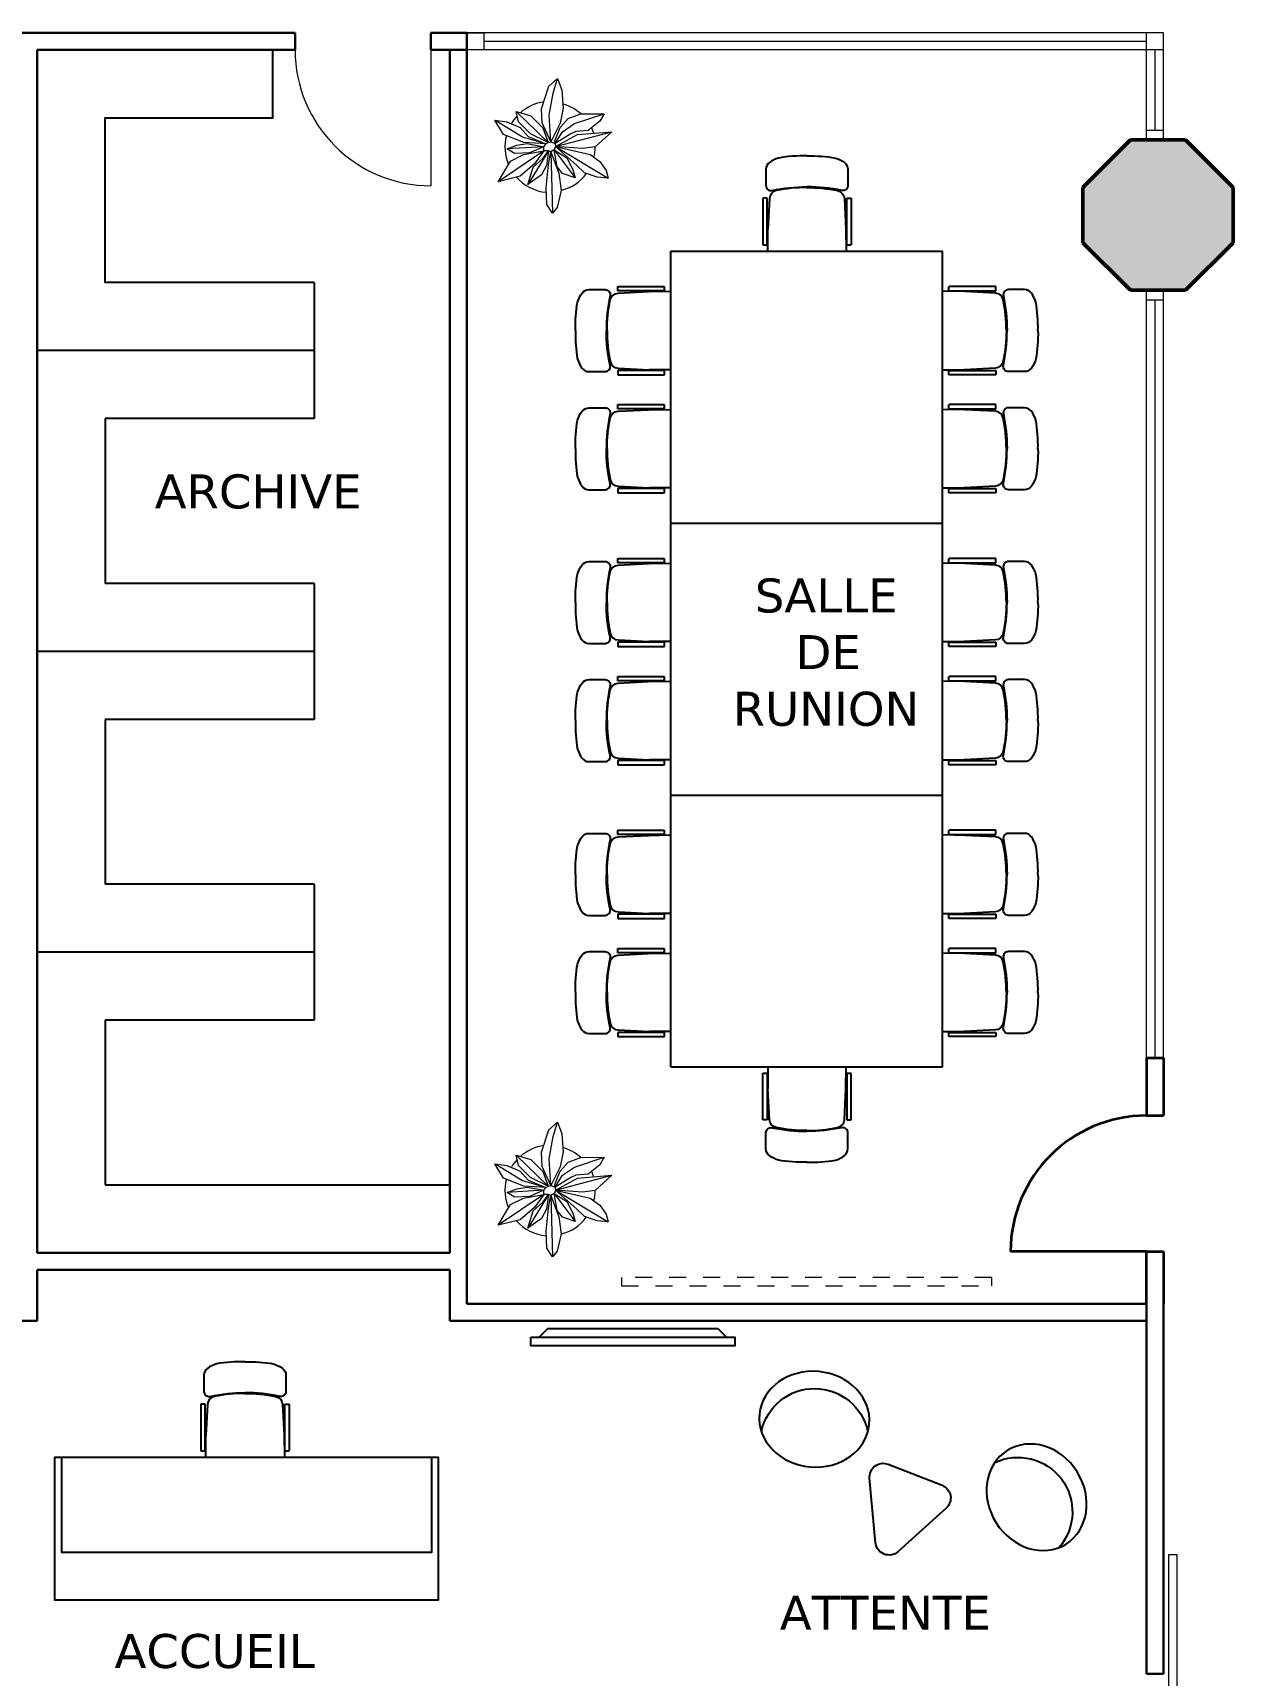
# Model space of a CAD drawing. Header units: millimetres. Extents: x 253 to 682, y -1208 to -847.
# Drawn here: x 336.83 to 343.89, y -903.19 to -893.52 of the extents above; entities that cross this region are included whole.
import ezdxf

# ---------------------------------------------------------------- set-up
doc = ezdxf.new("R2010")
doc.units = ezdxf.units.MM
doc.header["$LTSCALE"] = 10
doc.header["$MEASUREMENT"] = 0
doc.linetypes.add('CACHE2', pattern=[0.1875, 0.125, -0.0625])
doc.layers.add('a construire', color=7, linetype='Continuous', true_color=0xe60000)
for name, color, linetype, lineweight in [('ECLAIRAGE', 222, 'Continuous', 13), ('faux  plafond', 143, 'Continuous', 9), ('men-porte', 30, 'Continuous', 5), ('Men_porte', 30, 'Continuous', 5), ('MUR', 5, 'Continuous', 50), ('PROJECTION', 42, 'CACHE2', 13)]:
    doc.layers.add(name, color=color, linetype=linetype, lineweight=lineweight)
for name, color, linetype in [('Electricite', 224, 'Continuous'), ('Mobilier', 154, 'Continuous'), ('TEXTE', 1, 'Continuous'), ('TREE', 84, 'Continuous')]:
    doc.layers.add(name, color=color, linetype=linetype)
doc.layers.add('hachures++', color=7, linetype='Continuous', lineweight=5, true_color=0xa8a8a8)
doc.styles.add('Verdana', font='verdana.ttf')

# ---------------------------------------------------------------- blocks, each defined once
blk = doc.blocks.new('tavolo riunion e consiglio')
at = {"layer": 'Mobilier'}
for p, q in [((846.0151, 349.3836), (846.0151, 349.1098)), ((846.0404, 349.3836), (846.0151, 349.3836)), ((846.0404, 349.1085), (846.0404, 349.3836)), ((846.5091, 349.1085), (846.5091, 349.3836)), ((846.5091, 349.3836), (846.5344, 349.3836)), ((846.5344, 349.3836), (846.5344, 349.1085)), ((846.7104, 349.3836), (846.7104, 349.1098)), ((846.7356, 349.3836), (846.7104, 349.3836)), ((846.7356, 349.1085), (846.7356, 349.3836)), ((847.2044, 349.1085), (847.2044, 349.3836)), ((847.2044, 349.3836), (847.2296, 349.3836)), ((847.2296, 349.3836), (847.2296, 349.1085)), ((847.6151, 349.3836), (847.6151, 349.1098)), ((847.6404, 349.3836), (847.6151, 349.3836)), ((847.6404, 349.1085), (847.6404, 349.3836)), ((848.1091, 349.1085), (848.1091, 349.3836)), ((848.1091, 349.3836), (848.1344, 349.3836)), ((848.1344, 349.3836), (848.1344, 349.1085)), ((848.3104, 349.3836), (848.3104, 349.1098)), ((848.3356, 349.3836), (848.3104, 349.3836)), ((848.3356, 349.1085), (848.3356, 349.3836)), ((848.8044, 349.1085), (848.8044, 349.3836)), ((848.8044, 349.3836), (848.8296, 349.3836)), ((848.8296, 349.3836), (848.8296, 349.1085)), ((849.2151, 349.3836), (849.2151, 349.1098)), ((849.2404, 349.3836), (849.2151, 349.3836)), ((849.2404, 349.1085), (849.2404, 349.3836)), ((849.7091, 349.1085), (849.7091, 349.3836)), ((849.7091, 349.3836), (849.7344, 349.3836)), ((849.7344, 349.3836), (849.7344, 349.1085)), ((849.9104, 349.3836), (849.9104, 349.1098)), ((849.9356, 349.3836), (849.9104, 349.3836)), ((849.9356, 349.1085), (849.9356, 349.3836)), ((850.4044, 349.1085), (850.4044, 349.3836)), ((850.4044, 349.3836), (850.4296, 349.3836)), ((850.4296, 349.3836), (850.4296, 349.1085)), ((846.5047, 349.0713), (846.5047, 349.199)), ((847.1999, 349.0713), (847.1999, 349.199)), ((848.1047, 349.0713), (848.1047, 349.199)), ((848.7999, 349.0713), (848.7999, 349.199)), ((849.7047, 349.0713), (849.7047, 349.199)), ((850.3999, 349.0713), (850.3999, 349.199)), ((846.0404, 349.1085), (846.0151, 349.1085)), ((846.5344, 349.1085), (846.5091, 349.1085)), ((846.7356, 349.1085), (846.7104, 349.1085)), ((847.2296, 349.1085), (847.2044, 349.1085)), ((847.6404, 349.1085), (847.6151, 349.1085)), ((848.1344, 349.1085), (848.1091, 349.1085)), ((848.3356, 349.1085), (848.3104, 349.1085)), ((848.8296, 349.1085), (848.8044, 349.1085)), ((849.2404, 349.1085), (849.2151, 349.1085)), ((849.7344, 349.1085), (849.7091, 349.1085)), ((849.9356, 349.1085), (849.9104, 349.1085)), ((850.4296, 349.1085), (850.4044, 349.1085)), ((845.4954, 348.5321), (845.7693, 348.5321)), ((845.4954, 348.5068), (845.4954, 348.5321)), ((845.7706, 348.5068), (845.4954, 348.5068)), ((845.7706, 348.5068), (845.7706, 348.5321)), ((850.6448, 348.5068), (850.6448, 348.5321)), ((850.6448, 348.5068), (850.92, 348.5068)), ((850.92, 348.5321), (850.6462, 348.5321)), ((850.92, 348.5068), (850.92, 348.5321)), ((845.7706, 348.0381), (845.4954, 348.0381)), ((845.4954, 348.0381), (845.4954, 348.0128)), ((845.8077, 348.0425), (845.6801, 348.0425)), ((845.7706, 348.0128), (845.7706, 348.0381)), ((850.6077, 348.0425), (850.7353, 348.0425)), ((850.6448, 348.0381), (850.92, 348.0381)), ((850.6448, 348.0128), (850.6448, 348.0381)), ((850.92, 348.0381), (850.92, 348.0128)), ((845.4954, 348.0128), (845.7706, 348.0128)), ((850.92, 348.0128), (850.6448, 348.0128)), ((846.5047, 347.4713), (846.5047, 347.3437)), ((847.1999, 347.4713), (847.1999, 347.3437)), ((848.1047, 347.4713), (848.1047, 347.3437)), ((848.7999, 347.4713), (848.7999, 347.3437)), ((849.7047, 347.4713), (849.7047, 347.3437)), ((850.3999, 347.4713), (850.3999, 347.3437)), ((846.0404, 347.4342), (846.0151, 347.4342)), ((846.0151, 347.159), (846.0151, 347.4329)), ((846.0404, 347.4342), (846.0404, 347.159)), ((846.5091, 347.4342), (846.5091, 347.159)), ((846.5344, 347.4342), (846.5091, 347.4342)), ((846.5344, 347.159), (846.5344, 347.4342)), ((846.7356, 347.4342), (846.7104, 347.4342)), ((846.7104, 347.159), (846.7104, 347.4329)), ((846.7356, 347.4342), (846.7356, 347.159)), ((847.2044, 347.4342), (847.2044, 347.159)), ((847.2296, 347.4342), (847.2044, 347.4342)), ((847.2296, 347.159), (847.2296, 347.4342)), ((847.6404, 347.4342), (847.6151, 347.4342)), ((847.6151, 347.159), (847.6151, 347.4329)), ((847.6404, 347.4342), (847.6404, 347.159)), ((848.1091, 347.4342), (848.1091, 347.159)), ((848.1344, 347.4342), (848.1091, 347.4342)), ((848.1344, 347.159), (848.1344, 347.4342)), ((848.3356, 347.4342), (848.3104, 347.4342)), ((848.3104, 347.159), (848.3104, 347.4329)), ((848.3356, 347.4342), (848.3356, 347.159)), ((848.8044, 347.4342), (848.8044, 347.159)), ((848.8296, 347.4342), (848.8044, 347.4342)), ((848.8296, 347.159), (848.8296, 347.4342)), ((849.2404, 347.4342), (849.2151, 347.4342)), ((849.2151, 347.159), (849.2151, 347.4329)), ((849.2404, 347.4342), (849.2404, 347.159)), ((849.7091, 347.4342), (849.7091, 347.159)), ((849.7344, 347.4342), (849.7091, 347.4342)), ((849.7344, 347.159), (849.7344, 347.4342)), ((849.9356, 347.4342), (849.9104, 347.4342)), ((849.9104, 347.159), (849.9104, 347.4329)), ((849.9356, 347.4342), (849.9356, 347.159)), ((850.4044, 347.4342), (850.4044, 347.159)), ((850.4296, 347.4342), (850.4044, 347.4342)), ((850.4296, 347.159), (850.4296, 347.4342)), ((846.0404, 347.159), (846.0151, 347.159)), ((846.5091, 347.159), (846.5344, 347.159)), ((846.7356, 347.159), (846.7104, 347.159)), ((847.2044, 347.159), (847.2296, 347.159)), ((847.6404, 347.159), (847.6151, 347.159)), ((848.1091, 347.159), (848.1344, 347.159)), ((848.3356, 347.159), (848.3104, 347.159)), ((848.8044, 347.159), (848.8296, 347.159)), ((849.2404, 347.159), (849.2151, 347.159)), ((849.7091, 347.159), (849.7344, 347.159)), ((849.9356, 347.159), (849.9104, 347.159)), ((850.4044, 347.159), (850.4296, 347.159))]:
    blk.add_line(p, q, dxfattribs=at)
at = {"layer": 'Mobilier', "ltscale": 3}
for p, q in [((845.8077, 347.4713), (845.8077, 349.0713)), ((847.4077, 349.0713), (845.8077, 349.0713)), ((847.4077, 347.4713), (847.4077, 349.0713)), ((849.0077, 349.0713), (847.4077, 349.0713)), ((847.4077, 347.4713), (847.4077, 349.0713)), ((849.0077, 347.4713), (849.0077, 349.0713)), ((850.6077, 349.0713), (849.0077, 349.0713)), ((849.0077, 347.4713), (849.0077, 349.0713)), ((850.6077, 347.4713), (850.6077, 349.0713)), ((847.4077, 347.4713), (845.8077, 347.4713)), ((849.0077, 347.4713), (847.4077, 347.4713)), ((850.6077, 347.4713), (849.0077, 347.4713))]:
    blk.add_line(p, q, dxfattribs=at)
at = {"layer": 'Mobilier'}
for points in [[(846.2747, 349.6324, 0.000357), (846.2736, 349.6324, 0.053044), (846.1072, 349.6199, 0.091175), (846.0537, 349.5935, 0.236978), (846.0335, 349.5534), (846.0335, 349.4581, 0.47853), (846.0699, 349.4288, -0.054863), (846.2739, 349.4503, -0.054863)], [(846.2747, 349.6324, 0.000357), (846.2736, 349.6324, 0.053044), (846.1072, 349.6199, 0.091175), (846.0537, 349.5935, 0.236978), (846.0335, 349.5534), (846.0335, 349.4581, 0.47853), (846.0699, 349.4288, -0.054863), (846.2739, 349.4503, -0.054863)], [(846.2747, 349.6324, -0.000357), (846.2759, 349.6324, -0.053044), (846.4423, 349.6199, -0.091175), (846.4958, 349.5935, -0.236978), (846.5159, 349.5534), (846.5159, 349.4581, -0.47853), (846.4795, 349.4288, 0.054863), (846.2755, 349.4503, 0.054863)], [(846.2747, 349.6324, -0.000357), (846.2759, 349.6324, -0.053044), (846.4423, 349.6199, -0.091175), (846.4958, 349.5935, -0.236978), (846.5159, 349.5534), (846.5159, 349.4581, -0.47853), (846.4795, 349.4288, 0.054863), (846.2755, 349.4503, 0.054863)], [(846.97, 349.6324, 0.000357), (846.9689, 349.6324, 0.053044), (846.8024, 349.6199, 0.091175), (846.7489, 349.5935, 0.236978), (846.7288, 349.5534), (846.7288, 349.4581, 0.47853), (846.7652, 349.4288, -0.054863), (846.9692, 349.4503, -0.054863)], [(846.97, 349.6324, 0.000357), (846.9689, 349.6324, 0.053044), (846.8024, 349.6199, 0.091175), (846.7489, 349.5935, 0.236978), (846.7288, 349.5534), (846.7288, 349.4581, 0.47853), (846.7652, 349.4288, -0.054863), (846.9692, 349.4503, -0.054863)], [(846.97, 349.6324, -0.000357), (846.9711, 349.6324, -0.053044), (847.1375, 349.6199, -0.091175), (847.191, 349.5935, -0.236978), (847.2112, 349.5534), (847.2112, 349.4581, -0.47853), (847.1748, 349.4288, 0.054863), (846.9708, 349.4503, 0.054863)], [(846.97, 349.6324, -0.000357), (846.9711, 349.6324, -0.053044), (847.1375, 349.6199, -0.091175), (847.191, 349.5935, -0.236978), (847.2112, 349.5534), (847.2112, 349.4581, -0.47853), (847.1748, 349.4288, 0.054863), (846.9708, 349.4503, 0.054863)], [(847.8747, 349.6324, 0.000357), (847.8736, 349.6324, 0.053044), (847.7072, 349.6199, 0.091175), (847.6537, 349.5935, 0.236978), (847.6335, 349.5534), (847.6335, 349.4581, 0.47853), (847.6699, 349.4288, -0.054863), (847.8739, 349.4503, -0.054863)], [(847.8747, 349.6324, 0.000357), (847.8736, 349.6324, 0.053044), (847.7072, 349.6199, 0.091175), (847.6537, 349.5935, 0.236978), (847.6335, 349.5534), (847.6335, 349.4581, 0.47853), (847.6699, 349.4288, -0.054863), (847.8739, 349.4503, -0.054863)], [(847.8747, 349.6324, -0.000357), (847.8759, 349.6324, -0.053044), (848.0423, 349.6199, -0.091175), (848.0958, 349.5935, -0.236978), (848.1159, 349.5534), (848.1159, 349.4581, -0.47853), (848.0795, 349.4288, 0.054863), (847.8755, 349.4503, 0.054863)], [(847.8747, 349.6324, -0.000357), (847.8759, 349.6324, -0.053044), (848.0423, 349.6199, -0.091175), (848.0958, 349.5935, -0.236978), (848.1159, 349.5534), (848.1159, 349.4581, -0.47853), (848.0795, 349.4288, 0.054863), (847.8755, 349.4503, 0.054863)], [(848.57, 349.6324, 0.000357), (848.5689, 349.6324, 0.053044), (848.4024, 349.6199, 0.091175), (848.3489, 349.5935, 0.236978), (848.3288, 349.5534), (848.3288, 349.4581, 0.47853), (848.3652, 349.4288, -0.054863), (848.5692, 349.4503, -0.054863)], [(848.57, 349.6324, 0.000357), (848.5689, 349.6324, 0.053044), (848.4024, 349.6199, 0.091175), (848.3489, 349.5935, 0.236978), (848.3288, 349.5534), (848.3288, 349.4581, 0.47853), (848.3652, 349.4288, -0.054863), (848.5692, 349.4503, -0.054863)], [(848.57, 349.6324, -0.000357), (848.5711, 349.6324, -0.053044), (848.7375, 349.6199, -0.091175), (848.791, 349.5935, -0.236978), (848.8112, 349.5534), (848.8112, 349.4581, -0.47853), (848.7748, 349.4288, 0.054863), (848.5708, 349.4503, 0.054863)], [(848.57, 349.6324, -0.000357), (848.5711, 349.6324, -0.053044), (848.7375, 349.6199, -0.091175), (848.791, 349.5935, -0.236978), (848.8112, 349.5534), (848.8112, 349.4581, -0.47853), (848.7748, 349.4288, 0.054863), (848.5708, 349.4503, 0.054863)], [(849.4747, 349.6324, 0.000357), (849.4736, 349.6324, 0.053044), (849.3072, 349.6199, 0.091175), (849.2537, 349.5935, 0.236978), (849.2335, 349.5534), (849.2335, 349.4581, 0.47853), (849.2699, 349.4288, -0.054863), (849.4739, 349.4503, -0.054863)], [(849.4747, 349.6324, 0.000357), (849.4736, 349.6324, 0.053044), (849.3072, 349.6199, 0.091175), (849.2537, 349.5935, 0.236978), (849.2335, 349.5534), (849.2335, 349.4581, 0.47853), (849.2699, 349.4288, -0.054863), (849.4739, 349.4503, -0.054863)], [(849.4747, 349.6324, -0.000357), (849.4759, 349.6324, -0.053044), (849.6423, 349.6199, -0.091175), (849.6958, 349.5935, -0.236978), (849.7159, 349.5534), (849.7159, 349.4581, -0.47853), (849.6795, 349.4288, 0.054863), (849.4755, 349.4503, 0.054863)], [(849.4747, 349.6324, -0.000357), (849.4759, 349.6324, -0.053044), (849.6423, 349.6199, -0.091175), (849.6958, 349.5935, -0.236978), (849.7159, 349.5534), (849.7159, 349.4581, -0.47853), (849.6795, 349.4288, 0.054863), (849.4755, 349.4503, 0.054863)], [(850.17, 349.6324, 0.000357), (850.1689, 349.6324, 0.053044), (850.0024, 349.6199, 0.091175), (849.9489, 349.5935, 0.236978), (849.9288, 349.5534), (849.9288, 349.4581, 0.47853), (849.9652, 349.4288, -0.054863), (850.1692, 349.4503, -0.054863)], [(850.17, 349.6324, 0.000357), (850.1689, 349.6324, 0.053044), (850.0024, 349.6199, 0.091175), (849.9489, 349.5935, 0.236978), (849.9288, 349.5534), (849.9288, 349.4581, 0.47853), (849.9652, 349.4288, -0.054863), (850.1692, 349.4503, -0.054863)], [(850.17, 349.6324, -0.000357), (850.1711, 349.6324, -0.053044), (850.3375, 349.6199, -0.091175), (850.391, 349.5935, -0.236978), (850.4112, 349.5534), (850.4112, 349.4581, -0.47853), (850.3748, 349.4288, 0.054863), (850.1708, 349.4503, 0.054863)], [(850.17, 349.6324, -0.000357), (850.1711, 349.6324, -0.053044), (850.3375, 349.6199, -0.091175), (850.391, 349.5935, -0.236978), (850.4112, 349.5534), (850.4112, 349.4581, -0.47853), (850.3748, 349.4288, 0.054863), (850.1708, 349.4503, 0.054863)], [(846.2747, 349.4464, 0.050519), (846.0943, 349.4282, 0.341556), (846.0544, 349.3818), (846.0449, 349.2019), (846.0429, 349.0713)], [(846.2747, 349.4464, -0.050519), (846.4552, 349.4282, -0.341556), (846.4951, 349.3818), (846.5047, 349.199)], [(846.2747, 349.4464, -0.050519), (846.4552, 349.4282, -0.341556), (846.4951, 349.3818), (846.5047, 349.199)], [(846.97, 349.4464, 0.050519), (846.7895, 349.4282, 0.341556), (846.7496, 349.3818), (846.7402, 349.2019), (846.7382, 349.0713)], [(846.97, 349.4464, -0.050519), (847.1505, 349.4282, -0.341556), (847.1904, 349.3818), (847.1999, 349.199)], [(846.97, 349.4464, -0.050519), (847.1505, 349.4282, -0.341556), (847.1904, 349.3818), (847.1999, 349.199)], [(847.8747, 349.4464, 0.050519), (847.6943, 349.4282, 0.341556), (847.6544, 349.3818), (847.6449, 349.2019), (847.6429, 349.0713)], [(847.8747, 349.4464, -0.050519), (848.0552, 349.4282, -0.341556), (848.0951, 349.3818), (848.1047, 349.199)], [(847.8747, 349.4464, -0.050519), (848.0552, 349.4282, -0.341556), (848.0951, 349.3818), (848.1047, 349.199)], [(848.57, 349.4464, 0.050519), (848.3895, 349.4282, 0.341556), (848.3496, 349.3818), (848.3402, 349.2019), (848.3382, 349.0713)], [(848.57, 349.4464, -0.050519), (848.7505, 349.4282, -0.341556), (848.7904, 349.3818), (848.7999, 349.199)], [(848.57, 349.4464, -0.050519), (848.7505, 349.4282, -0.341556), (848.7904, 349.3818), (848.7999, 349.199)], [(849.4747, 349.4464, 0.050519), (849.2943, 349.4282, 0.341556), (849.2544, 349.3818), (849.2449, 349.2019), (849.2429, 349.0713)], [(849.4747, 349.4464, -0.050519), (849.6552, 349.4282, -0.341556), (849.6951, 349.3818), (849.7047, 349.199)], [(849.4747, 349.4464, -0.050519), (849.6552, 349.4282, -0.341556), (849.6951, 349.3818), (849.7047, 349.199)], [(850.17, 349.4464, 0.050519), (849.9895, 349.4282, 0.341556), (849.9496, 349.3818), (849.9402, 349.2019), (849.9382, 349.0713)], [(850.17, 349.4464, -0.050519), (850.3505, 349.4282, -0.341556), (850.3904, 349.3818), (850.3999, 349.199)], [(850.17, 349.4464, -0.050519), (850.3505, 349.4282, -0.341556), (850.3904, 349.3818), (850.3999, 349.199)], [(845.2466, 348.2725, -0.000357), (845.2467, 348.2736, -0.053044), (845.2591, 348.44, -0.091175), (845.2855, 348.4935, -0.236978), (845.3256, 348.5137), (845.4209, 348.5137, -0.47853), (845.4503, 348.4773, 0.054863), (845.4288, 348.2733, 0.054863)], [(845.2466, 348.2725, -0.000357), (845.2467, 348.2736, -0.053044), (845.2591, 348.44, -0.091175), (845.2855, 348.4935, -0.236978), (845.3256, 348.5137), (845.4209, 348.5137, -0.47853), (845.4503, 348.4773, 0.054863), (845.4288, 348.2733, 0.054863)], [(845.4326, 348.2725, -0.050519), (845.4509, 348.4529, -0.341556), (845.4973, 348.4929), (845.6771, 348.5023), (845.8077, 348.5043)], [(850.9828, 348.2725, 0.050519), (850.9645, 348.4529, 0.341556), (850.9182, 348.4929), (850.7383, 348.5023), (850.6077, 348.5043)], [(851.1688, 348.2725, 0.000357), (851.1688, 348.2736, 0.053044), (851.1563, 348.44, 0.091175), (851.1299, 348.4935, 0.236978), (851.0898, 348.5137), (850.9945, 348.5137, 0.47853), (850.9652, 348.4773, -0.054863), (850.9867, 348.2733, -0.054863)], [(851.1688, 348.2725, 0.000357), (851.1688, 348.2736, 0.053044), (851.1563, 348.44, 0.091175), (851.1299, 348.4935, 0.236978), (851.0898, 348.5137), (850.9945, 348.5137, 0.47853), (850.9652, 348.4773, -0.054863), (850.9867, 348.2733, -0.054863)], [(845.2466, 348.2725, 0.000357), (845.2467, 348.2713, 0.053044), (845.2591, 348.1049, 0.091175), (845.2855, 348.0514, 0.236978), (845.3256, 348.0313), (845.4209, 348.0313, 0.47853), (845.4503, 348.0677, -0.054863), (845.4288, 348.2717, -0.054863)], [(845.2466, 348.2725, 0.000357), (845.2467, 348.2713, 0.053044), (845.2591, 348.1049, 0.091175), (845.2855, 348.0514, 0.236978), (845.3256, 348.0313), (845.4209, 348.0313, 0.47853), (845.4503, 348.0677, -0.054863), (845.4288, 348.2717, -0.054863)], [(845.4326, 348.2725, 0.050519), (845.4509, 348.092, 0.341556), (845.4973, 348.0521), (845.6801, 348.0425)], [(845.4326, 348.2725, 0.050519), (845.4509, 348.092, 0.341556), (845.4973, 348.0521), (845.6801, 348.0425)], [(850.9828, 348.2725, -0.050519), (850.9645, 348.092, -0.341556), (850.9182, 348.0521), (850.7353, 348.0425)], [(850.9828, 348.2725, -0.050519), (850.9645, 348.092, -0.341556), (850.9182, 348.0521), (850.7353, 348.0425)], [(851.1688, 348.2725, -0.000357), (851.1688, 348.2713, -0.053044), (851.1563, 348.1049, -0.091175), (851.1299, 348.0514, -0.236978), (851.0898, 348.0313), (850.9945, 348.0313, -0.47853), (850.9652, 348.0677, 0.054863), (850.9867, 348.2717, 0.054863)], [(851.1688, 348.2725, -0.000357), (851.1688, 348.2713, -0.053044), (851.1563, 348.1049, -0.091175), (851.1299, 348.0514, -0.236978), (851.0898, 348.0313), (850.9945, 348.0313, -0.47853), (850.9652, 348.0677, 0.054863), (850.9867, 348.2717, 0.054863)], [(846.2747, 347.0962, -0.050519), (846.0943, 347.1145, -0.341556), (846.0544, 347.1609), (846.0449, 347.3407), (846.0429, 347.4713)], [(846.97, 347.0962, -0.050519), (846.7895, 347.1145, -0.341556), (846.7496, 347.1609), (846.7402, 347.3407), (846.7382, 347.4713)], [(847.8747, 347.0962, -0.050519), (847.6943, 347.1145, -0.341556), (847.6544, 347.1609), (847.6449, 347.3407), (847.6429, 347.4713)], [(848.57, 347.0962, -0.050519), (848.3895, 347.1145, -0.341556), (848.3496, 347.1609), (848.3402, 347.3407), (848.3382, 347.4713)], [(849.4747, 347.0962, -0.050519), (849.2943, 347.1145, -0.341556), (849.2544, 347.1609), (849.2449, 347.3407), (849.2429, 347.4713)], [(850.17, 347.0962, -0.050519), (849.9895, 347.1145, -0.341556), (849.9496, 347.1609), (849.9402, 347.3407), (849.9382, 347.4713)], [(846.2747, 347.0962, 0.050519), (846.4552, 347.1145, 0.341556), (846.4951, 347.1609), (846.5047, 347.3437)], [(846.2747, 347.0962, 0.050519), (846.4552, 347.1145, 0.341556), (846.4951, 347.1609), (846.5047, 347.3437)], [(846.97, 347.0962, 0.050519), (847.1505, 347.1145, 0.341556), (847.1904, 347.1609), (847.1999, 347.3437)], [(846.97, 347.0962, 0.050519), (847.1505, 347.1145, 0.341556), (847.1904, 347.1609), (847.1999, 347.3437)], [(847.8747, 347.0962, 0.050519), (848.0552, 347.1145, 0.341556), (848.0951, 347.1609), (848.1047, 347.3437)], [(847.8747, 347.0962, 0.050519), (848.0552, 347.1145, 0.341556), (848.0951, 347.1609), (848.1047, 347.3437)], [(848.57, 347.0962, 0.050519), (848.7505, 347.1145, 0.341556), (848.7904, 347.1609), (848.7999, 347.3437)], [(848.57, 347.0962, 0.050519), (848.7505, 347.1145, 0.341556), (848.7904, 347.1609), (848.7999, 347.3437)], [(849.4747, 347.0962, 0.050519), (849.6552, 347.1145, 0.341556), (849.6951, 347.1609), (849.7047, 347.3437)], [(849.4747, 347.0962, 0.050519), (849.6552, 347.1145, 0.341556), (849.6951, 347.1609), (849.7047, 347.3437)], [(850.17, 347.0962, 0.050519), (850.3505, 347.1145, 0.341556), (850.3904, 347.1609), (850.3999, 347.3437)], [(850.17, 347.0962, 0.050519), (850.3505, 347.1145, 0.341556), (850.3904, 347.1609), (850.3999, 347.3437)], [(846.2747, 346.9102, -0.000357), (846.2736, 346.9103, -0.053044), (846.1072, 346.9227, -0.091175), (846.0537, 346.9491, -0.236978), (846.0335, 346.9892), (846.0335, 347.0846, -0.47853), (846.0699, 347.1139, 0.054863), (846.2739, 347.0924, 0.054863)], [(846.2747, 346.9102, -0.000357), (846.2736, 346.9103, -0.053044), (846.1072, 346.9227, -0.091175), (846.0537, 346.9491, -0.236978), (846.0335, 346.9892), (846.0335, 347.0846, -0.47853), (846.0699, 347.1139, 0.054863), (846.2739, 347.0924, 0.054863)], [(846.2747, 346.9102, 0.000357), (846.2759, 346.9103, 0.053044), (846.4423, 346.9227, 0.091175), (846.4958, 346.9491, 0.236978), (846.5159, 346.9892), (846.5159, 347.0846, 0.47853), (846.4795, 347.1139, -0.054863), (846.2755, 347.0924, -0.054863)], [(846.2747, 346.9102, 0.000357), (846.2759, 346.9103, 0.053044), (846.4423, 346.9227, 0.091175), (846.4958, 346.9491, 0.236978), (846.5159, 346.9892), (846.5159, 347.0846, 0.47853), (846.4795, 347.1139, -0.054863), (846.2755, 347.0924, -0.054863)], [(846.97, 346.9102, -0.000357), (846.9689, 346.9103, -0.053044), (846.8024, 346.9227, -0.091175), (846.7489, 346.9491, -0.236978), (846.7288, 346.9892), (846.7288, 347.0846, -0.47853), (846.7652, 347.1139, 0.054863), (846.9692, 347.0924, 0.054863)], [(846.97, 346.9102, -0.000357), (846.9689, 346.9103, -0.053044), (846.8024, 346.9227, -0.091175), (846.7489, 346.9491, -0.236978), (846.7288, 346.9892), (846.7288, 347.0846, -0.47853), (846.7652, 347.1139, 0.054863), (846.9692, 347.0924, 0.054863)], [(846.97, 346.9102, 0.000357), (846.9711, 346.9103, 0.053044), (847.1375, 346.9227, 0.091175), (847.191, 346.9491, 0.236978), (847.2112, 346.9892), (847.2112, 347.0846, 0.47853), (847.1748, 347.1139, -0.054863), (846.9708, 347.0924, -0.054863)], [(846.97, 346.9102, 0.000357), (846.9711, 346.9103, 0.053044), (847.1375, 346.9227, 0.091175), (847.191, 346.9491, 0.236978), (847.2112, 346.9892), (847.2112, 347.0846, 0.47853), (847.1748, 347.1139, -0.054863), (846.9708, 347.0924, -0.054863)], [(847.8747, 346.9102, -0.000357), (847.8736, 346.9103, -0.053044), (847.7072, 346.9227, -0.091175), (847.6537, 346.9491, -0.236978), (847.6335, 346.9892), (847.6335, 347.0846, -0.47853), (847.6699, 347.1139, 0.054863), (847.8739, 347.0924, 0.054863)], [(847.8747, 346.9102, -0.000357), (847.8736, 346.9103, -0.053044), (847.7072, 346.9227, -0.091175), (847.6537, 346.9491, -0.236978), (847.6335, 346.9892), (847.6335, 347.0846, -0.47853), (847.6699, 347.1139, 0.054863), (847.8739, 347.0924, 0.054863)], [(847.8747, 346.9102, 0.000357), (847.8759, 346.9103, 0.053044), (848.0423, 346.9227, 0.091175), (848.0958, 346.9491, 0.236978), (848.1159, 346.9892), (848.1159, 347.0846, 0.47853), (848.0795, 347.1139, -0.054863), (847.8755, 347.0924, -0.054863)], [(847.8747, 346.9102, 0.000357), (847.8759, 346.9103, 0.053044), (848.0423, 346.9227, 0.091175), (848.0958, 346.9491, 0.236978), (848.1159, 346.9892), (848.1159, 347.0846, 0.47853), (848.0795, 347.1139, -0.054863), (847.8755, 347.0924, -0.054863)], [(848.57, 346.9102, -0.000357), (848.5689, 346.9103, -0.053044), (848.4024, 346.9227, -0.091175), (848.3489, 346.9491, -0.236978), (848.3288, 346.9892), (848.3288, 347.0846, -0.47853), (848.3652, 347.1139, 0.054863), (848.5692, 347.0924, 0.054863)], [(848.57, 346.9102, -0.000357), (848.5689, 346.9103, -0.053044), (848.4024, 346.9227, -0.091175), (848.3489, 346.9491, -0.236978), (848.3288, 346.9892), (848.3288, 347.0846, -0.47853), (848.3652, 347.1139, 0.054863), (848.5692, 347.0924, 0.054863)], [(848.57, 346.9102, 0.000357), (848.5711, 346.9103, 0.053044), (848.7375, 346.9227, 0.091175), (848.791, 346.9491, 0.236978), (848.8112, 346.9892), (848.8112, 347.0846, 0.47853), (848.7748, 347.1139, -0.054863), (848.5708, 347.0924, -0.054863)], [(848.57, 346.9102, 0.000357), (848.5711, 346.9103, 0.053044), (848.7375, 346.9227, 0.091175), (848.791, 346.9491, 0.236978), (848.8112, 346.9892), (848.8112, 347.0846, 0.47853), (848.7748, 347.1139, -0.054863), (848.5708, 347.0924, -0.054863)], [(849.4747, 346.9102, -0.000357), (849.4736, 346.9103, -0.053044), (849.3072, 346.9227, -0.091175), (849.2537, 346.9491, -0.236978), (849.2335, 346.9892), (849.2335, 347.0846, -0.47853), (849.2699, 347.1139, 0.054863), (849.4739, 347.0924, 0.054863)], [(849.4747, 346.9102, -0.000357), (849.4736, 346.9103, -0.053044), (849.3072, 346.9227, -0.091175), (849.2537, 346.9491, -0.236978), (849.2335, 346.9892), (849.2335, 347.0846, -0.47853), (849.2699, 347.1139, 0.054863), (849.4739, 347.0924, 0.054863)], [(849.4747, 346.9102, 0.000357), (849.4759, 346.9103, 0.053044), (849.6423, 346.9227, 0.091175), (849.6958, 346.9491, 0.236978), (849.7159, 346.9892), (849.7159, 347.0846, 0.47853), (849.6795, 347.1139, -0.054863), (849.4755, 347.0924, -0.054863)], [(849.4747, 346.9102, 0.000357), (849.4759, 346.9103, 0.053044), (849.6423, 346.9227, 0.091175), (849.6958, 346.9491, 0.236978), (849.7159, 346.9892), (849.7159, 347.0846, 0.47853), (849.6795, 347.1139, -0.054863), (849.4755, 347.0924, -0.054863)], [(850.17, 346.9102, -0.000357), (850.1689, 346.9103, -0.053044), (850.0024, 346.9227, -0.091175), (849.9489, 346.9491, -0.236978), (849.9288, 346.9892), (849.9288, 347.0846, -0.47853), (849.9652, 347.1139, 0.054863), (850.1692, 347.0924, 0.054863)], [(850.17, 346.9102, -0.000357), (850.1689, 346.9103, -0.053044), (850.0024, 346.9227, -0.091175), (849.9489, 346.9491, -0.236978), (849.9288, 346.9892), (849.9288, 347.0846, -0.47853), (849.9652, 347.1139, 0.054863), (850.1692, 347.0924, 0.054863)], [(850.17, 346.9102, 0.000357), (850.1711, 346.9103, 0.053044), (850.3375, 346.9227, 0.091175), (850.391, 346.9491, 0.236978), (850.4112, 346.9892), (850.4112, 347.0846, 0.47853), (850.3748, 347.1139, -0.054863), (850.1708, 347.0924, -0.054863)], [(850.17, 346.9102, 0.000357), (850.1711, 346.9103, 0.053044), (850.3375, 346.9227, 0.091175), (850.391, 346.9491, 0.236978), (850.4112, 346.9892), (850.4112, 347.0846, 0.47853), (850.3748, 347.1139, -0.054863), (850.1708, 347.0924, -0.054863)]]:
    blk.add_lwpolyline(points, format="xyb", dxfattribs=at)
blk = doc.blocks.new('COMPTOIR')
at = {"layer": 'Mobilier', "ltscale": 3}
for points in [[(852.6491, 325.6811), (853.4891, 325.6811), (853.4891, 327.9411), (852.6491, 327.9411)], [(852.6491, 325.6811), (852.6491, 327.9411)], [(852.6491, 325.7211), (853.2091, 325.7211), (853.2091, 327.9011), (852.6491, 327.9011)]]:
    blk.add_lwpolyline(points, dxfattribs=at)
blk = doc.blocks.new('ch atttttttt')
at = {"layer": 'Mobilier', "ltscale": 3}
blk.add_arc((-0.1321, -0.013), 0.2957, 96.94642, 253.12134, dxfattribs=at)
blk.add_ellipse((-0.26, 0), major_axis=(0, 0.3), ratio=0.866667, dxfattribs=at)
blk = doc.blocks.new('PIANTA 01')
at = {"layer": 'TREE', "lineweight": 0}
for p, q in [((354.5238, -899.317), (354.5747, -899.2715)), ((354.5493, -899.3572), (354.5747, -899.2715)), ((354.5747, -899.2715), (354.6001, -899.3398)), ((354.481, -899.4495), (354.5238, -899.317)), ((354.5252, -899.487), (354.5493, -899.3572)), ((354.6001, -899.3398), (354.6082, -899.4468)), ((354.3445, -899.5271), (354.3311, -899.4656)), ((354.3311, -899.4656), (354.4168, -899.4923)), ((354.5198, -899.6489), (354.3311, -899.4656)), ((354.4837, -899.5325), (354.481, -899.4495)), ((354.6082, -899.4468), (354.5908, -899.5352)), ((354.6081, -899.4219), (354.6041, -899.4206)), ((354.6737, -899.5365), (354.8491, -899.4789)), ((354.7112, -899.4803), (354.8491, -899.4789)), ((354.8491, -899.4789), (354.8236, -899.5231)), ((354.2575, -899.6007), (354.2053, -899.5178)), ((354.2053, -899.5178), (354.2762, -899.5271)), ((354.3686, -899.6168), (354.2107, -899.5204)), ((354.2762, -899.5271), (354.3552, -899.5606)), ((354.3029, -899.5372), (354.3016, -899.5386)), ((354.4154, -899.5981), (354.3445, -899.5271)), ((354.3552, -899.5606), (354.402, -899.6141)), ((354.4168, -899.4923), (354.489, -899.5619)), ((354.5345, -899.6449), (354.4837, -899.5325)), ((354.489, -899.5619), (354.5198, -899.6489)), ((354.5345, -899.6449), (354.5252, -899.487)), ((354.5908, -899.5352), (354.5345, -899.6449)), ((354.5586, -899.6396), (354.5908, -899.5606)), ((354.5908, -899.5606), (354.6376, -899.5071)), ((354.6041, -899.5847), (354.6737, -899.5365)), ((354.6376, -899.5071), (354.7112, -899.4803)), ((354.8236, -899.5231), (354.754, -899.578)), ((354.7776, -899.5666), (354.7749, -899.5626)), ((354.3766, -899.6489), (354.2575, -899.6007)), ((354.2789, -899.6864), (354.3351, -899.6636)), ((354.4944, -899.673), (354.2789, -899.6864)), ((354.3351, -899.6636), (354.3967, -899.6543)), ((354.5051, -899.657), (354.3686, -899.6168)), ((354.5051, -899.657), (354.3766, -899.6489)), ((354.3967, -899.6543), (354.4944, -899.673)), ((354.402, -899.6141), (354.5051, -899.657)), ((354.4944, -899.673), (354.4101, -899.7091)), ((354.5198, -899.6489), (354.4154, -899.5981)), ((354.4944, -899.673), (354.5051, -899.657)), ((354.4944, -899.6971), (354.4944, -899.673)), ((354.5051, -899.657), (354.5198, -899.6489)), ((354.5198, -899.6489), (354.5345, -899.6449)), ((354.5345, -899.6449), (354.56, -899.6543)), ((354.5627, -899.6717), (354.5546, -899.6917)), ((354.56, -899.6543), (354.5586, -899.6396)), ((354.56, -899.6543), (354.6041, -899.5847)), ((354.6122, -899.6222), (354.56, -899.6543)), ((354.56, -899.6543), (354.5627, -899.6717)), ((354.5627, -899.6717), (354.8946, -899.5847)), ((354.5627, -899.6717), (354.6925, -899.6007)), ((354.7219, -899.6837), (354.5627, -899.6717)), ((354.5627, -899.6717), (354.7661, -899.7199)), ((354.6871, -899.7814), (354.5627, -899.6717)), ((354.5627, -899.6717), (354.8731, -899.859)), ((354.6523, -899.5967), (354.6122, -899.6222)), ((354.6831, -899.5833), (354.6523, -899.5967)), ((354.754, -899.578), (354.6831, -899.5833)), ((354.6925, -899.6007), (354.8946, -899.5847)), ((354.8946, -899.5847), (354.7969, -899.6743)), ((354.4944, -899.6971), (354.2254, -899.8791)), ((354.2254, -899.8791), (354.2977, -899.7573)), ((354.3217, -899.7132), (354.2789, -899.6864)), ((354.2977, -899.7573), (354.3739, -899.7199)), ((354.4101, -899.7091), (354.3217, -899.7132)), ((354.3739, -899.7199), (354.4944, -899.6971)), ((354.5212, -899.6984), (354.4007, -899.8952)), ((354.4302, -899.7935), (354.4904, -899.7399)), ((354.4944, -899.6971), (354.4395, -899.7734)), ((354.4904, -899.7399), (354.5212, -899.6984)), ((354.5212, -899.6984), (354.4944, -899.6971)), ((354.5212, -899.6984), (354.5105, -899.7841)), ((354.5346, -899.7039), (354.5212, -899.6984)), ((354.5212, -899.7787), (354.5345, -899.7025)), ((354.5345, -899.7025), (354.5453, -900.0638)), ((354.5345, -899.7038), (354.5814, -899.8296)), ((354.5546, -899.6917), (354.5346, -899.7039)), ((354.5546, -899.6917), (354.6296, -899.7386)), ((354.572, -899.7921), (354.5546, -899.6917)), ((354.5546, -899.6917), (354.6791, -899.8564)), ((354.6296, -899.7386), (354.6644, -899.8082)), ((354.7969, -899.6743), (354.7219, -899.6837)), ((354.7661, -899.7199), (354.8236, -899.76)), ((354.7961, -899.6768), (354.7961, -899.6742)), ((354.8236, -899.76), (354.8611, -899.8135)), ((354.3539, -899.847), (354.2254, -899.8791)), ((354.4395, -899.7734), (354.3539, -899.847)), ((354.4007, -899.8952), (354.4302, -899.7935)), ((354.481, -899.839), (354.4007, -899.8952)), ((354.5105, -899.7841), (354.481, -899.839)), ((354.5078, -899.9153), (354.5212, -899.7787)), ((354.6041, -899.8309), (354.572, -899.7921)), ((354.5814, -899.8296), (354.5961, -899.93)), ((354.6791, -899.8564), (354.6041, -899.8309)), ((354.6644, -899.8082), (354.6791, -899.8564)), ((354.7326, -899.8269), (354.6871, -899.7814)), ((354.8076, -899.8524), (354.7326, -899.8269)), ((354.8731, -899.859), (354.8076, -899.8524)), ((354.8611, -899.8135), (354.8731, -899.859)), ((354.5118, -900.013), (354.5078, -899.9153)), ((354.5078, -899.9414), (354.5091, -899.9414)), ((354.5961, -899.93), (354.5734, -900.0304)), ((354.5453, -900.0638), (354.5118, -900.013)), ((354.5734, -900.0304), (354.5453, -900.0638))]:
    blk.add_line(p, q, dxfattribs=at)
for radius, start, end in [(0.2678, 98.3326, 131.3326), (0.2633, 47.4717, 73.4717), (0.268, 137.2259, 149.2259), (0.2671, 17.7994, 23.7994), (0.2681, 165.5476, 202.5476), (0.2629, 346.4589, 359.4589), (0.2683, 221.5623, 264.5623), (0.2632, 283.8243, 323.8243)]:
    blk.add_arc((354.5332, -899.6743), radius, start, end, dxfattribs=at)
blk = doc.blocks.new('tv ecran')
at = {"layer": 'Electricite', "ltscale": 0.02}
blk.add_lwpolyline([(339.4785, -901.1978), (340.6785, -901.1978), (340.6785, -901.2478), (339.4785, -901.2478)], close=True, dxfattribs=at)
blk.add_lwpolyline([(339.5275, -901.1978), (339.5789, -901.1472), (340.5781, -901.1472), (340.6294, -901.1978)], dxfattribs=at)

msp = doc.modelspace()

# ---------------------------------------------------------------- hatches: boundary and pattern name
at = {"layer": 'hachures++'}
h = msp.add_hatch(color=256, dxfattribs=at)
h.dxf.hatch_style = 1
h.paths.add_polyline_path([(343.8917, -894.4318), (343.6117, -894.1518), (343.2867, -894.1518), (343.0067, -894.4318), (343.0067, -894.7568), (343.2867, -895.0368), (343.6117, -895.0368), (343.8917, -894.7568)])

# ---------------------------------------------------------------- linework, layer by layer
at = {"layer": 'faux  plafond', "lineweight": 30, "ltscale": 2}
for p, q in [((336.8517, -900.7017), (336.8517, -893.6218)), ((336.8517, -893.6218), (338.3702, -893.6218)), ((339.1702, -893.6218), (339.2817, -893.6218)), ((339.2817, -893.6218), (339.2817, -900.7017)), ((339.2817, -900.7017), (336.8517, -900.7017)), ((336.8517, -900.8017), (339.2817, -900.8017)), ((336.8517, -900.8017), (336.8517, -901.1017)), ((339.2817, -900.8017), (339.2817, -901.1017)), ((339.3817, -901.0017), (343.3817, -901.0017)), ((336.5603, -901.1017), (336.8517, -901.1017)), ((339.2817, -901.1017), (343.3817, -901.1017))]:
    msp.add_line(p, q, dxfattribs=at)
for points in [[(338.3702, -893.5218), (336.7517, -893.5218), (336.7517, -896.9017)], [(338.3702, -893.6218), (338.3702, -893.5218)], [(339.1702, -893.6218), (339.1702, -893.5218)], [(339.3817, -901.0017), (339.3817, -893.5218), (339.1702, -893.5218)], [(339.3817, -893.6218), (339.2817, -893.6218)]]:
    msp.add_lwpolyline(points, dxfattribs=at)
at = {"layer": 'men-porte', "lineweight": 30, "ltscale": 3}
for p, q in [((343.3817, -903.1783), (343.3817, -901.0017)), ((343.4817, -903.1783), (343.4817, -901.0017)), ((343.3817, -903.1783), (343.4817, -903.1783))]:
    msp.add_line(p, q, dxfattribs=at)
at = {"layer": 'men-porte', "ltscale": 3}
msp.add_lwpolyline([(339.1702, -893.6218), (339.1702, -894.4218)], dxfattribs=at)
msp.add_arc((339.1702, -893.6218), 0.8, 180, 270, dxfattribs=at)
at = {"layer": 'Men_porte', "ltscale": 2}
for p, q in [((343.4817, -893.5218), (339.3817, -893.5218)), ((343.3817, -894.1518), (343.3817, -893.5218)), ((343.4817, -894.1518), (343.4817, -893.5218)), ((343.4817, -893.6218), (339.3817, -893.6218)), ((343.3817, -899.8036), (343.3817, -895.0368)), ((343.4317, -899.5536), (343.4317, -895.0939)), ((343.4817, -899.8036), (343.4817, -895.0368))]:
    msp.add_line(p, q, dxfattribs=at)
msp.add_lwpolyline([(339.3817, -893.6218), (339.3817, -893.5218), (339.4817, -893.5218), (339.4817, -893.6218)], close=True, dxfattribs=at)
for points in [[(343.3817, -893.5718), (339.4817, -893.5718)], [(343.4317, -894.0939), (343.4317, -893.6218)], [(343.3817, -894.0939), (343.4817, -894.0939)], [(343.3817, -895.0939), (343.4817, -895.0939)]]:
    msp.add_lwpolyline(points, dxfattribs=at)
at = {"layer": 'Men_porte', "lineweight": 35, "ltscale": 2}
for points in [[(343.3817, -899.5536), (343.4817, -899.5536)], [(343.3817, -899.5536), (343.3817, -899.8936)], [(343.4817, -899.5536), (343.4817, -899.8936)], [(343.3817, -899.8936), (343.4817, -899.8936)], [(343.3817, -900.6936), (342.5817, -900.6936)], [(343.3817, -900.6936), (343.4817, -900.6936)], [(343.3817, -900.6936), (343.4817, -900.6936)], [(343.3817, -901.0017), (343.3817, -900.6936)], [(343.4817, -900.6936), (343.4817, -901.0017)]]:
    msp.add_lwpolyline(points, dxfattribs=at)
at = {"layer": 'Men_porte', "color": 4, "ltscale": 2}
msp.add_lwpolyline([(343.5117, -902.4783), (343.5117, -903.6783), (343.5617, -903.6783), (343.5617, -902.4783)], close=True, dxfattribs=at)
at = {"layer": 'Men_porte', "lineweight": 35, "ltscale": 2}
msp.add_arc((343.3817, -900.6936), 0.8, 90, 180, dxfattribs=at)
at = {"layer": 'Mobilier', "ltscale": 3}
for p, q in [((338.4817, -895.3918), (336.8517, -895.3918)), ((337.2517, -895.7918), (337.2517, -896.7618)), ((338.4817, -895.7918), (337.2517, -895.7918)), ((338.4817, -896.7618), (337.2517, -896.7618)), ((338.4817, -897.1618), (336.8517, -897.1618)), ((337.2517, -897.5618), (337.2517, -898.5318)), ((338.4817, -897.5618), (337.2517, -897.5618)), ((338.4817, -898.5318), (337.2517, -898.5318)), ((338.4817, -898.9318), (336.8517, -898.9318)), ((337.2517, -899.3318), (337.2517, -900.3017)), ((338.4817, -899.3318), (337.2517, -899.3318)), ((337.2517, -900.3017), (339.2817, -900.3017))]:
    msp.add_line(p, q, dxfattribs=at)
at = {"layer": 'Mobilier'}
for p, q in [((337.8156, -901.591), (337.8156, -901.8662)), ((337.8408, -901.591), (337.8156, -901.591)), ((337.8408, -901.8662), (337.8408, -901.591)), ((338.3096, -901.8662), (338.3096, -901.591)), ((338.3096, -901.591), (338.3348, -901.591)), ((338.3348, -901.591), (338.3348, -901.8648)), ((337.8452, -901.9033), (337.8452, -901.7757)), ((337.8156, -901.8662), (337.8408, -901.8662)), ((338.3096, -901.8662), (338.3348, -901.8662))]:
    msp.add_line(p, q, dxfattribs=at)
at = {"layer": 'Mobilier', "ltscale": 3}
for points in [[(338.4817, -894.9918), (337.2517, -894.9918), (337.2517, -894.0218), (338.2392, -894.0218), (338.2392, -893.6218)], [(338.4817, -894.9918), (338.4817, -895.7918)], [(338.4817, -896.7618), (338.4817, -897.5618)], [(338.4817, -898.5318), (338.4817, -899.3318)]]:
    msp.add_lwpolyline(points, dxfattribs=at)
at = {"layer": 'Mobilier'}
for points in [[(338.0752, -901.3422, 0.000357), (338.0741, -901.3422, 0.053044), (337.9076, -901.3547, 0.091175), (337.8541, -901.3811, 0.236978), (337.834, -901.4212), (337.834, -901.5165, 0.47853), (337.8704, -901.5458, -0.054863), (338.0744, -901.5243, -0.054863)], [(338.0752, -901.3422, 0.000357), (338.0741, -901.3422, 0.053044), (337.9076, -901.3547, 0.091175), (337.8541, -901.3811, 0.236978), (337.834, -901.4212), (337.834, -901.5165, 0.47853), (337.8704, -901.5458, -0.054863), (338.0744, -901.5243, -0.054863)], [(338.0752, -901.3422, -0.000357), (338.0763, -901.3422, -0.053044), (338.2427, -901.3547, -0.091175), (338.2962, -901.3811, -0.236978), (338.3164, -901.4212), (338.3164, -901.5165, -0.47853), (338.28, -901.5458, 0.054863), (338.076, -901.5243, 0.054863)], [(338.0752, -901.3422, -0.000357), (338.0763, -901.3422, -0.053044), (338.2427, -901.3547, -0.091175), (338.2962, -901.3811, -0.236978), (338.3164, -901.4212), (338.3164, -901.5165, -0.47853), (338.28, -901.5458, 0.054863), (338.076, -901.5243, 0.054863)], [(338.0752, -901.5282, 0.050519), (337.8947, -901.5465, 0.341556), (337.8548, -901.5928), (337.8452, -901.7757)], [(338.0752, -901.5282, 0.050519), (337.8947, -901.5465, 0.341556), (337.8548, -901.5928), (337.8452, -901.7757)], [(338.0752, -901.5282, -0.050519), (338.2557, -901.5465, -0.341556), (338.2956, -901.5928), (338.305, -901.7727), (338.307, -901.9033)]]:
    msp.add_lwpolyline(points, format="xyb", dxfattribs=at)
at = {"layer": 'Mobilier', "ltscale": 3}
msp.add_lwpolyline([(341.8604, -901.9453), (342.1782, -902.0693, -0.557537), (342.2028, -902.2032), (341.9199, -902.459, -0.618034), (341.7866, -902.407), (341.7517, -902.0272, -0.557537)], format="xyb", close=True, dxfattribs=at)
at = {"layer": 'MUR', "ltscale": 2}
for p, q in [((343.2867, -894.1518), (343.0067, -894.4318)), ((343.2867, -894.1518), (343.0067, -894.4318)), ((343.6117, -894.1518), (343.2867, -894.1518)), ((343.6117, -894.1518), (343.2867, -894.1518)), ((343.8917, -894.4318), (343.6117, -894.1518)), ((343.8917, -894.4318), (343.6117, -894.1518)), ((343.0067, -894.4318), (343.0067, -894.7568)), ((343.8917, -894.7568), (343.8917, -894.4318)), ((343.0067, -894.7568), (343.2867, -895.0368)), ((343.6117, -895.0368), (343.8917, -894.7568)), ((343.6117, -895.0368), (343.2867, -895.0368))]:
    msp.add_line(p, q, dxfattribs=at)
at = {"layer": 'PROJECTION', "ltscale": 0.02}
msp.add_lwpolyline([(340.2922, -900.847), (340.2922, -900.8956), (342.4716, -900.8956), (342.4716, -900.847)], close=True, dxfattribs=at)

# ---------------------------------------------------------------- block references
at = {"layer": 'a construire', "color": 3}
for p in [(-14.6596, 5.4813), (-14.6596, -0.6602)]:
    msp.add_blockref('PIANTA 01', p, dxfattribs=at)
at = {"layer": 'ECLAIRAGE', "rotation": 270}
msp.add_blockref('tavolo riunion e consiglio', (-6.8897, -48.9994), dxfattribs=at)
at = {"layer": 'Electricite'}
msp.add_blockref('tv ecran', (0.2798, 0), dxfattribs=at)
at = {"layer": 'Mobilier', "ltscale": 3, "xscale": -1.083333333333333, "yscale": 1.083333333333333, "zscale": 1.083333333333333}
for p, rotation in [((341.4006, -901.961), 84.7119787698018), ((342.4964, -902.2896), 32.17865532495023)]:
    msp.add_blockref('ch atttttttt', p, dxfattribs=dict(at, rotation=rotation))
at = {"layer": 'Mobilier', "rotation": 270}
msp.add_blockref('COMPTOIR', (11.274, -49.2542), dxfattribs=at)

# ---------------------------------------------------------------- texts
at = {"layer": 'TEXTE', "ltscale": 0.02, "char_height": 0.2, "attachment_point": 1, "style": 'Verdana'}
for s, insert in [('\\pi-0.095941;ARCHIVE', (337.6397, -896.1204)), ('\\pi0.11111;SALLE \\P\\pi0.35073;DE \\P\\pi-0.019043;RUNION', (340.9652, -896.7326)), ('\\pi-0.09312;ATTENTE ', (341.3161, -902.7188)), ('\\pi-0.083986;ACCUEIL ', (337.3913, -902.9443))]:
    msp.add_mtext_dynamic_manual_height_columns(s, width=1.045191, gutter_width=269.496, heights=[0], dxfattribs=dict(at, insert=insert))

doc.saveas('drawing.dxf')
